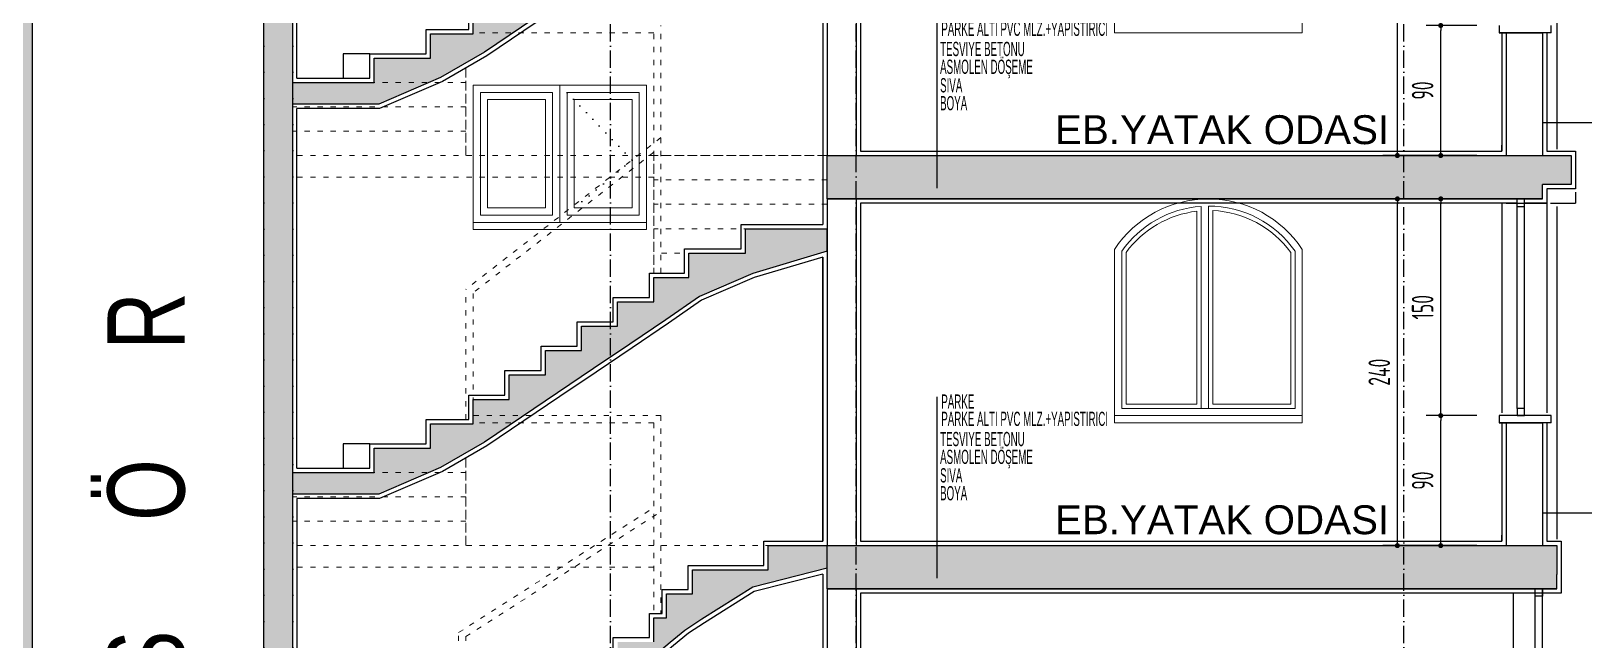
# Model space of a CAD drawing. Extents: x 41749 to 92598, y -24291 to 29432.
# Drawn here: x 72785 to 73859, y -23183 to -22762 of the extents above; entities that cross this region are included whole.
import ezdxf

# ---------------------------------------------------------------- set-up
doc = ezdxf.new("R2010")
doc.units = 0
doc.header["$MEASUREMENT"] = 0
doc.header["$PDMODE"] = 3
for name, pattern in [('ACAD_ISO03W100', [30, 12, -18]), ('ACAD_ISO10W100', [18, 12, -3, 0, -3]), ('DOT', [6.35, 0, -6.35])]:
    doc.linetypes.add(name, pattern=pattern)
doc.layers.get('0').update_dxf_attribs({"linetype": 'CONTINUOUS'})
doc.layers.get('Defpoints').update_dxf_attribs({"linetype": 'CONTINUOUS'})
for name, color, linetype in [('ADAKENARI', 7, 'CONTINUOUS'), ('AKS', 10, 'CONTINUOUS'), ('CAM', 12, 'CONTINUOUS'), ('DUVAR', 6, 'CONTINUOUS'), ('İÇ ÖLÇÜ', 95, 'CONTINUOUS'), ('KAPEN', 83, 'CONTINUOUS'), ('KOLON', 5, 'CONTINUOUS'), ('MAHAL', 21, 'CONTINUOUS'), ('P', 7, 'DOT'), ('pafta ismi', 4, 'CONTINUOUS'), ('SIVA', 7, 'CONTINUOUS'), ('SıVA', 7, 'CONTINUOUS'), ('tar', 12, 'CONTINUOUS')]:
    doc.layers.add(name, color=color, linetype=linetype)
for name, color, linetype, lineweight in [('KAPI-ACILIM1', 13, 'ACAD_ISO03W100', 20), ('KAPI-GOR', 153, 'CONTINUOUS', 15), ('Yazı 1_20', 7, 'CONTINUOUS', 25)]:
    doc.layers.add(name, color=color, linetype=linetype, lineweight=lineweight)
doc.styles.add('2', font='swisscl.ttf', dxfattribs={"height": 13})
doc.styles.add('ARIALNARROW', font='ARIALN.TTF')
doc.styles.add('mahal', font='arial.ttf', dxfattribs={"height": 70})
doc.styles.add('OLCU', font='isocpeur.ttf', dxfattribs={"width": 0.59})
doc.dimstyles.new('OLCU3', dxfattribs={"dimscale": 0.5, "dimtxt": 30, "dimasz": 7, "dimexe": 20, "dimexo": 0, "dimgap": 10, "dimtad": 1, "dimdec": 4, "dimrnd": 0.5, "dimdsep": 46, "dimtxsty": 'OLCU', "dimblk1": 'DOT', "dimblk2": 'DOT', "dimsah": 1, "dimcen": 0.09, "dimclrt": 4, "dimadec": 0, "dimazin": 0, "dimtfac": 1, "dimtdec": 4, "dimtix": 1, "dimtmove": 2, "dimatfit": 3, "dimfxl": 0, "dimtolj": 1, "dimtzin": 0, "dimarcsym": 0})

# ---------------------------------------------------------------- blocks, each defined once
blk = doc.blocks.new('DOT')
at = {"color": 0, "linetype": 'ByBlock'}
blk.add_line((-0.5, 0), (-1, 0), dxfattribs=at)
at = {"color": 0, "linetype": 'ByBlock', "const_width": 0.5}
blk.add_lwpolyline([(-0.25, 0, 1), (0.25, 0, 1)], format="xyb", close=True, dxfattribs=at)
blk = doc.blocks.new('*D56')
at = {"layer": 'Defpoints', "color": 0, "transparency": 16777216}
for p in [(73730.1, -22608.2), (73793.5, -22608.2), (73793.5, -22848.2)]:
    blk.add_point(p, dxfattribs=at)
at = {"layer": 'İÇ ÖLÇÜ', "color": 0, "lineweight": -2, "transparency": 16777216}
for p, q in [((73755.1, -22608.2), (73720.1, -22608.2)), ((73730.1, -22844.7), (73730.1, -22611.7)), ((73755.1, -22848.2), (73720.1, -22848.2))]:
    blk.add_line(p, q, dxfattribs=at)
at = {"layer": 'İÇ ÖLÇÜ', "color": 0, "lineweight": -2, "transparency": 16777216, "xscale": 3.5, "yscale": 3.5, "zscale": 3.5}
for p, rotation in [((73730.1, -22608.2), 90), ((73730.1, -22848.2), 270)]:
    blk.add_blockref('DOT', p, dxfattribs=dict(at, rotation=rotation))
at = {"layer": 'İÇ ÖLÇÜ', "color": 4, "transparency": 16777216, "insert": (73717.6, -22728.2), "char_height": 15, "attachment_point": 5, "rotation": 90, "style": 'OLCU'}
blk.add_mtext('\\A1;240', dxfattribs=at)
blk = doc.blocks.new('*D57')
at = {"layer": 'Defpoints', "color": 0, "transparency": 16777216}
for p in [(73760.1, -22758.2), (73816, -22758.2), (73823.5, -22848.2)]:
    blk.add_point(p, dxfattribs=at)
at = {"layer": 'İÇ ÖLÇÜ', "color": 0, "lineweight": -2, "transparency": 16777216}
for p, q in [((73785.1, -22758.2), (73750.1, -22758.2)), ((73760.1, -22844.7), (73760.1, -22761.7)), ((73785.1, -22848.2), (73750.1, -22848.2))]:
    blk.add_line(p, q, dxfattribs=at)
at = {"layer": 'İÇ ÖLÇÜ', "color": 0, "lineweight": -2, "transparency": 16777216, "xscale": 3.5, "yscale": 3.5, "zscale": 3.5}
for p, rotation in [((73760.1, -22758.2), 90), ((73760.1, -22848.2), 270)]:
    blk.add_blockref('DOT', p, dxfattribs=dict(at, rotation=rotation))
at = {"layer": 'İÇ ÖLÇÜ', "color": 4, "transparency": 16777216, "insert": (73747.6, -22803.2), "char_height": 15, "attachment_point": 5, "rotation": 90, "style": 'OLCU'}
blk.add_mtext('\\A1;90', dxfattribs=at)
blk = doc.blocks.new('*D67')
at = {"layer": 'Defpoints', "color": 0, "transparency": 16777216}
for p in [(73730.1, -22878.2), (73793.5, -22878.2), (73793.5, -23118.2)]:
    blk.add_point(p, dxfattribs=at)
at = {"layer": 'İÇ ÖLÇÜ', "color": 0, "lineweight": -2, "transparency": 16777216}
for p, q in [((73755.1, -22878.2), (73720.1, -22878.2)), ((73730.1, -23114.7), (73730.1, -22881.7)), ((73755.1, -23118.2), (73720.1, -23118.2))]:
    blk.add_line(p, q, dxfattribs=at)
at = {"layer": 'İÇ ÖLÇÜ', "color": 0, "lineweight": -2, "transparency": 16777216, "xscale": 3.5, "yscale": 3.5, "zscale": 3.5}
for p, rotation in [((73730.1, -22878.2), 90), ((73730.1, -23118.2), 270)]:
    blk.add_blockref('DOT', p, dxfattribs=dict(at, rotation=rotation))
at = {"layer": 'İÇ ÖLÇÜ', "color": 4, "transparency": 16777216, "insert": (73717.6, -22998.2), "char_height": 15, "attachment_point": 5, "rotation": 90, "style": 'OLCU'}
blk.add_mtext('\\A1;240', dxfattribs=at)
blk = doc.blocks.new('*D68')
at = {"layer": 'Defpoints', "color": 0, "transparency": 16777216}
for p in [(73760.1, -23028.2), (73816, -23028.2), (73823.5, -23118.2)]:
    blk.add_point(p, dxfattribs=at)
at = {"layer": 'İÇ ÖLÇÜ', "color": 0, "lineweight": -2, "transparency": 16777216}
for p, q in [((73785.1, -23028.2), (73750.1, -23028.2)), ((73760.1, -23114.7), (73760.1, -23031.7)), ((73785.1, -23118.2), (73750.1, -23118.2))]:
    blk.add_line(p, q, dxfattribs=at)
at = {"layer": 'İÇ ÖLÇÜ', "color": 0, "lineweight": -2, "transparency": 16777216, "xscale": 3.5, "yscale": 3.5, "zscale": 3.5}
for p, rotation in [((73760.1, -23028.2), 90), ((73760.1, -23118.2), 270)]:
    blk.add_blockref('DOT', p, dxfattribs=dict(at, rotation=rotation))
at = {"layer": 'İÇ ÖLÇÜ', "color": 4, "transparency": 16777216, "insert": (73747.6, -23073.2), "char_height": 15, "attachment_point": 5, "rotation": 90, "style": 'OLCU'}
blk.add_mtext('\\A1;90', dxfattribs=at)
blk = doc.blocks.new('*D69')
at = {"layer": 'Defpoints', "color": 0, "transparency": 16777216}
for p in [(73760.1, -22878.2), (73812.5, -22878.2), (73816, -23028.2)]:
    blk.add_point(p, dxfattribs=at)
at = {"layer": 'İÇ ÖLÇÜ', "color": 0, "lineweight": -2, "transparency": 16777216}
for p, q in [((73785.1, -22878.2), (73750.1, -22878.2)), ((73760.1, -23024.7), (73760.1, -22881.7)), ((73785.1, -23028.2), (73750.1, -23028.2))]:
    blk.add_line(p, q, dxfattribs=at)
at = {"layer": 'İÇ ÖLÇÜ', "color": 0, "lineweight": -2, "transparency": 16777216, "xscale": 3.5, "yscale": 3.5, "zscale": 3.5}
for p, rotation in [((73760.1, -22878.2), 90), ((73760.1, -23028.2), 270)]:
    blk.add_blockref('DOT', p, dxfattribs=dict(at, rotation=rotation))
at = {"layer": 'İÇ ÖLÇÜ', "color": 4, "transparency": 16777216, "insert": (73747.6, -22953.2), "char_height": 15, "attachment_point": 5, "rotation": 90, "style": 'OLCU'}
blk.add_mtext('\\A1;150', dxfattribs=at)
blk = doc.blocks.new('KASA-2')
for p, q in [((-0.5, -0.5), (-0.5, 0.5)), ((-0.5, 0.5), (0.5, 0.5)), ((0.5, 0.5), (0.5, -0.5)), ((0.5, -0.5), (-0.5, -0.5))]:
    blk.add_line(p, q)

msp = doc.modelspace()

# ---------------------------------------------------------------- hatches: boundary and pattern name
at = {"layer": 'tar'}
h = msp.add_hatch(dxfattribs=at)
h.set_pattern_fill('ANSI33', color=256, scale=40, style=0)
h.paths.add_polyline_path([(73355.47336, -23448.22794), (73335.47336, -23448.22794), (73335.47336, -23668.22794), (73355.47336, -23668.22794)], flags=16)
h.paths.add_polyline_path([(73890.47336, -22038.22794), (73335.47336, -22038.22794), (73335.47336, -22068.22794), (73850.47341, -22068.22792), (73850.47349, -22068.22787), (73890.47345, -22068.22798)])
h.paths.add_polyline_path([(73335.47336, -22104.50656), (73335.47336, -22088.85294), (73278.92352, -22088.85294), (73278.92352, -22105.72794), (73239.85133, -22105.72794), (73239.85133, -22122.60294), (73215.47336, -22122.60294), (73215.47336, -22139.47794), (73190.47336, -22139.47794), (73190.47336, -22156.35294), (73165.47336, -22156.35294), (73165.47336, -22173.22794), (73140.47336, -22173.22794), (73140.47336, -22190.10294), (73115.47336, -22190.10294), (73115.47336, -22206.97794), (73090.47336, -22206.97794), (73090.47336, -22223.85294), (73061.09539, -22223.85294), (73061.09539, -22240.72794), (73022.0232, -22240.72794), (73022.0232, -22257.60294), (72965.47336, -22257.60294), (72965.47336, -22272.60294), (73025.12398, -22272.60294), (73067.82647, -22254.16003), (73098.41545, -22236.58942), (73123.86545, -22219.41067), (73148.86545, -22202.53567), (73173.86545, -22185.66067), (73198.86545, -22168.78567), (73223.93842, -22151.86141), (73247.16506, -22135.78339), (73284.05961, -22119.8489)], flags=17)
h.paths.add_polyline_path([(73850.47324, -22308.22794), (73829.09812, -22308.22794), (73335.47336, -22308.22794), (73335.47336, -22338.22794), (73830.47338, -22338.22792), (73830.47338, -22328.22785), (73850.47324, -22328.22794)])
h.paths.add_polyline_path([(73335.47336, -22358.85294), (73278.92352, -22358.85294), (73278.92352, -22375.72794), (73239.85133, -22375.72794), (73239.85133, -22392.60294), (73215.47336, -22392.60294), (73215.47336, -22409.47794), (73190.47336, -22409.47794), (73190.47336, -22426.35294), (73165.47336, -22426.35294), (73165.47336, -22443.22794), (73140.47336, -22443.22794), (73140.47336, -22460.10294), (73115.47336, -22460.10294), (73115.47336, -22476.97794), (73090.47336, -22476.97794), (73090.47336, -22493.85294), (73061.09539, -22493.85294), (73061.09539, -22510.72794), (73022.0232, -22510.72794), (73022.0232, -22527.60294), (72965.47336, -22527.60294), (72965.47336, -22542.60294), (73025.12398, -22542.60294), (73067.82647, -22524.16003), (73098.41545, -22506.58942), (73123.86545, -22489.41067), (73148.86545, -22472.53567), (73173.86545, -22455.66067), (73198.86545, -22438.78567), (73223.93842, -22421.86141), (73247.16506, -22405.78339), (73284.05961, -22389.8489), (73335.47336, -22374.50656)], flags=17)
h.paths.add_polyline_path([(73223.93842, -22691.86141), (73247.16506, -22675.78339), (73284.05961, -22659.8489), (73335.47336, -22644.50656), (73335.47336, -22628.85294), (73278.92352, -22628.85294), (73278.92352, -22645.72794), (73239.85133, -22645.72794), (73239.85133, -22662.60294), (73215.47336, -22662.60294), (73215.47336, -22679.47794), (73190.47336, -22679.47794), (73190.47336, -22696.35294), (73165.47336, -22696.35294), (73165.47336, -22713.22794), (73140.47336, -22713.22794), (73140.47336, -22730.10294), (73115.47336, -22730.10294), (73115.47336, -22746.97794), (73090.47336, -22746.97794), (73090.47336, -22763.85294), (73061.09539, -22763.85294), (73061.09539, -22780.72794), (73022.0232, -22780.72794), (73022.0232, -22797.60294), (72965.47336, -22797.60294), (72965.47336, -22812.60294), (73025.12398, -22812.60294), (73067.82647, -22794.16003), (73098.41545, -22776.58942), (73123.86545, -22759.41067), (73148.86545, -22742.53567), (73173.86545, -22725.66067), (73198.86545, -22708.78567)], flags=17)
h.paths.add_polyline_path([(73850.47324, -22578.22794), (73829.09812, -22578.22794), (73335.47336, -22578.22794), (73335.47336, -22608.22794), (73830.47338, -22608.22792), (73830.47338, -22598.22785), (73850.47324, -22598.22794)])
h.paths.add_polyline_path([(73850.47324, -22848.22794), (73829.09812, -22848.22794), (73335.47336, -22848.22794), (73335.47336, -22878.22794), (73830.47338, -22878.22792), (73830.47338, -22868.22785), (73850.47324, -22868.22794)])
h.paths.add_polyline_path([(73198.86545, -22978.78567), (73223.93842, -22961.86141), (73247.16506, -22945.78339), (73284.05961, -22929.8489), (73335.47336, -22914.50656), (73335.47336, -22898.85294), (73278.92352, -22898.85294), (73278.92352, -22915.72794), (73239.85133, -22915.72794), (73239.85133, -22932.60294), (73215.47336, -22932.60294), (73215.47336, -22949.47794), (73190.47336, -22949.47794), (73190.47336, -22966.35294), (73165.47336, -22966.35294), (73165.47336, -22983.22794), (73140.47336, -22983.22794), (73140.47336, -23000.10294), (73115.47336, -23000.10294), (73115.47336, -23016.97794), (73090.47336, -23016.97794), (73090.47336, -23033.85294), (73061.09539, -23033.85294), (73061.09539, -23050.72794), (73022.0232, -23050.72794), (73022.0232, -23067.60294), (72965.47336, -23067.60294), (72965.47336, -23082.60294), (73025.12398, -23082.60294), (73067.82647, -23064.16003), (73098.41545, -23046.58942), (73123.86545, -23029.41067), (73148.86545, -23012.53567), (73173.86545, -22995.66067)], flags=17)
h.paths.add_polyline_path([(73840.47324, -23118.22794), (73829.09812, -23118.22794), (73335.47336, -23118.22794), (73335.47336, -23148.22794), (73840.47336, -23148.22792), (73840.47336, -23138.22794), (73840.47324, -23138.22794)])
h.paths.add_polyline_path([(73830.47336, -23918.22794), (72015.47336, -23918.22794), (72015.47336, -23968.22794), (71665.95223, -23968.22794), (71665.95223, -23698.22794), (71640.95224, -23698.22794), (71640.95225, -23918.22794), (71640.95223, -23918.22794), (71640.95223, -24018.22794), (72045.47336, -24018.22794), (73830.47336, -24018.22794)])
h.paths.add_polyline_path([(71665.95224, -23668.22794), (71640.95223, -23668.22794), (71640.95223, -23698.22794), (71665.95223, -23698.22794)])
h.paths.add_polyline_path([(72765.47336, -23148.22794), (72765.47336, -23574.47794), (72671.29231, -23574.47794), (72671.29231, -23558.85294), (72655.47336, -23558.85294), (72655.47336, -23543.22794), (72639.65441, -23543.22794), (72639.65441, -23527.60294), (72545.47336, -23527.60294), (72545.47336, -23537.60294), (72619.72941, -23537.60294), (72667.18626, -23584.47794), (72765.47336, -23584.47794), (72765.47336, -23918.22794), (72785.47336, -23918.22794), (72785.47336, -23783.22794), (72945.47336, -23783.22794), (72945.47336, -23918.22794), (72965.47336, -23918.22794), (72965.47336, -23683.22794), (73335.47336, -23683.22794), (73335.47336, -23698.22794), (73830.47336, -23698.22794), (73830.47336, -23668.22794), (72965.47336, -23668.22794), (72965.47336, -23535.37079), (73022.81866, -23535.37079), (73067.04782, -23509.94101), (73084.40105, -23490.75214), (73093.03785, -23475.20345), (73116.02036, -23462.26272), (73152.83084, -23434.8946), (73335.47336, -23434.8946), (73335.47336, -23448.22794), (73830.47336, -23448.22794), (73830.47336, -23418.22794), (73135.47336, -23418.22794), (73135.47336, -23436.08508), (73110.47336, -23436.08508), (73110.47336, -23453.94222), (73085.47336, -23453.94222), (73085.47336, -23471.79936), (73076.21556, -23471.79936), (73076.21556, -23489.65651), (73061.14326, -23489.65651), (73061.14326, -23507.51365), (73020.83289, -23507.51365), (73020.83289, -23525.37079), (72965.47336, -23525.37079), (72965.47336, -23330.22794), (73009.71206, -23330.22794), (73070.18076, -23305.87107), (73087.47183, -23286.81146), (73100.52171, -23274.55679), (73198.79386, -23209.04202), (73226.8201, -23185.35787), (73237.00358, -23177.02472), (73248.75557, -23169.07073), (73284.0037, -23147.03525), (73335.47336, -23133.86584), (73335.47336, -23118.22794), (73294.74121, -23118.22794), (73294.74121, -23134.8946), (73242.33457, -23134.8946), (73242.33457, -23151.56127), (73224.26255, -23151.56127), (73224.26255, -23168.22794), (73215.47336, -23168.22794), (73215.47336, -23184.8946), (73190.47336, -23184.8946), (73190.47336, -23201.56127), (73165.47336, -23201.56127), (73165.47336, -23218.22794), (73140.47336, -23218.22794), (73140.47336, -23234.8946), (73115.47336, -23234.8946), (73115.47336, -23251.56127), (73090.47336, -23251.56127), (73090.47336, -23268.22794), (73076.68417, -23268.22794), (73076.68417, -23284.8946), (73058.61215, -23284.8946), (73058.61215, -23301.56127), (73006.20551, -23301.56127), (73006.20551, -23318.22794), (72965.47336, -23318.22794), (72965.47336, -21788.40603), (72945.47336, -21788.40603), (72945.47336, -23768.22794), (72785.47336, -23768.22794), (72785.47336, -21790.68641), (72765.47336, -21792.22363), (72765.47336, -22038.22794), (72210.47336, -22038.22794), (72210.47336, -22068.22789), (72765.47336, -22068.22794), (72765.47336, -22308.22794), (72210.47336, -22308.22794), (72210.47336, -22328.22794), (72230.4733, -22328.22785), (72230.4733, -22338.22794), (72765.47336, -22338.22794), (72765.47336, -22578.22794), (72210.47336, -22578.22794), (72210.47336, -22598.22794), (72230.4733, -22598.22785), (72230.4733, -22608.22794), (72765.47336, -22608.22794), (72765.47336, -22848.22794), (72210.47336, -22848.22794), (72210.47336, -22868.22794), (72230.4733, -22868.22785), (72230.4733, -22878.22794), (72765.47336, -22878.22794), (72765.47336, -23118.22794), (72220.47336, -23118.22794), (72010.47336, -23118.22793), (72010.47336, -23148.22798)])
h.paths.add_polyline_path([(72545.47336, -23448.22794), (72545.47336, -23418.22794), (71640.95223, -23418.22794), (71640.95223, -23448.22794)])
h.paths.add_polyline_path([(72545.47336, -23698.22794), (72545.47336, -23668.22794), (72015.47336, -23668.22794), (72015.47336, -23698.22794)], flags=17)

# ---------------------------------------------------------------- linework, layer by layer
for p, q in [((73830.47336, -22825.42782), (73871.83279, -22825.42782)), ((73830.47336, -23095.42782), (73871.83279, -23095.42782))]:
    msp.add_line(p, q)
at = {"layer": 'ADAKENARI'}
for p, q in [((73840.47324, -22613.48965), (73840.47324, -22843.74441)), ((73853.47336, -22873.61699), (73853.47336, -22881.22794)), ((73835.97888, -22881.22794), (73853.47336, -22881.22794)), ((73840.47324, -22883.48965), (73840.47324, -23113.74441))]:
    msp.add_line(p, q, dxfattribs=at)
for points in [[(73833.47336, -22781.22794), (73833.47336, -22845.22794), (73853.47324, -22845.22794), (73853.47324, -22848.22794)], [(73833.47336, -23051.22794), (73833.47336, -23115.22794), (73843.47324, -23115.22794), (73843.47324, -23118.22794)]]:
    msp.add_lwpolyline(points, dxfattribs=at)
at = {"layer": 'AKS', "linetype": 'ACAD_ISO10W100'}
for p, q in [((72945.62189, -24018.22794), (72945.62189, -21516.41996)), ((72965.62189, -24018.22794), (72965.62189, -21516.41996)), ((73185.62189, -24018.22794), (73185.62189, -21516.41996)), ((73355.62189, -24018.22794), (73355.62189, -21516.41996)), ((73734.47337, -24018.22794), (73734.47337, -21516.41996))]:
    msp.add_line(p, q, dxfattribs=at)
at = {"layer": 'CAM'}
for p, q in [((73802.47335, -22881.22794), (73802.47336, -23026.39156)), ((73833.47335, -22881.22794), (73833.47336, -23026.39156))]:
    msp.add_line(p, q, dxfattribs=at)
at = {"layer": 'DUVAR'}
for p, q in [((73335.47336, -22608.22794), (73335.47336, -22848.22794)), ((73355.47336, -22608.22794), (73355.47336, -22848.22794)), ((73805.47336, -22763.22794), (73805.47336, -22848.22794)), ((73830.47336, -22763.22794), (73805.47336, -22763.22794)), ((73830.47336, -22763.22794), (73830.47331, -22848.22794)), ((73830.47336, -22763.22794), (73830.47336, -22763.22794)), ((73830.47336, -22763.22796), (73830.47336, -22848.22794)), ((73335.47336, -22878.22794), (73335.47336, -23118.22794)), ((73335.47336, -22878.22794), (73335.47336, -23118.22794)), ((73355.47336, -22878.22794), (73355.47336, -23118.22794)), ((73805.47336, -23033.22794), (73805.47336, -23118.22794)), ((73830.47336, -23033.22794), (73805.47336, -23033.22794)), ((73830.47336, -23033.22794), (73830.47331, -23118.22794)), ((73830.47336, -23033.22794), (73830.47336, -23033.22794)), ((73830.47336, -23033.22796), (73830.47336, -23118.22794)), ((73335.47336, -23148.22794), (73335.47336, -23418.22794)), ((73355.47336, -23148.22794), (73355.47336, -23418.22794))]:
    msp.add_line(p, q, dxfattribs=at)
at = {"layer": 'İÇ ÖLÇÜ'}
for p, q in [((73825.47336, -23418.22794), (73825.47335, -23148.22792)), ((73830.47336, -23418.22794), (73830.47335, -23148.22792)), ((73810.47336, -23415.22794), (73810.47336, -23151.22794))]:
    msp.add_line(p, q, dxfattribs=at)
msp.add_lwpolyline([(73825.47335, -23153.22794), (73825.47335, -23148.22794), (73830.47335, -23148.22794), (73830.47335, -23153.22794), (73825.47335, -23153.22794)], close=True, dxfattribs=at)
at = {"layer": 'KAPEN'}
for p, q in [((73812.97336, -23023.22794), (73812.97335, -22878.22794)), ((73817.97336, -23023.22794), (73817.97335, -22878.22794)), ((73817.97335, -22883.81135), (73812.97335, -22883.81135)), ((73817.97335, -22883.81135), (73812.97335, -22883.81135)), ((73817.97335, -22883.81135), (73812.97335, -22883.81135)), ((73817.97335, -22883.81135), (73812.97335, -22883.81135))]:
    msp.add_line(p, q, dxfattribs=at)
at = {"layer": 'KAPI-ACILIM1', "ltscale": 0.3}
for p, q in [((73220.47336, -22929.60294), (73220.47336, -22758.22794)), ((73215.47336, -22763.22794), (73090.47336, -22763.22794)), ((73215.47336, -22929.60294), (73215.47336, -22763.22794)), ((73085.47336, -22787.48318), (73085.47336, -22848.22794)), ((73085.47336, -22848.22794), (73085.47336, -22787.53088)), ((73085.47336, -22797.60294), (72965.47336, -22797.60294)), ((73085.47336, -22814.47794), (72965.47336, -22814.47794)), ((73085.47336, -22831.35294), (72965.47336, -22831.35294)), ((73220.47336, -22835.70871), (73085.47336, -22940.85294)), ((73215.47336, -22845.94053), (73088.54569, -22944.79765)), ((73332.47336, -22848.22794), (72965.47336, -22848.22794)), ((73215.47336, -22848.22794), (73215.47336, -22929.60294)), ((73335.47336, -22848.22794), (73215.47336, -22848.22794)), ((73215.47336, -22863.22794), (72965.47336, -22863.22794)), ((73335.47336, -22865.10294), (73215.47336, -22865.10294)), ((73335.47336, -22881.97794), (73215.47336, -22881.97794)), ((73335.47336, -22898.85294), (73215.47336, -22898.85294)), ((73233.52717, -22915.72794), (73215.47336, -22915.72794)), ((73085.47336, -23030.85294), (73085.47336, -22940.85294)), ((73090.47336, -23028.22794), (73090.47336, -22940.85294)), ((73220.47336, -23028.22794), (73090.47336, -23028.22794)), ((73220.47336, -23028.22794), (73220.47336, -23165.22794)), ((73215.47336, -23033.22794), (73090.47336, -23033.22794)), ((73215.47336, -23033.22794), (73215.47336, -23165.22794)), ((73085.47336, -23057.48318), (73085.47336, -23118.22794)), ((73085.47336, -23118.22794), (73085.47336, -23057.53088)), ((73085.47336, -23067.60294), (72965.47336, -23067.60294)), ((73085.47336, -23084.47794), (72965.47336, -23084.47794)), ((73085.47336, -23101.35294), (72965.47336, -23101.35294)), ((73332.47336, -23118.22794), (72965.47336, -23118.22794)), ((73215.47336, -23133.22794), (72965.47336, -23133.22794))]:
    msp.add_line(p, q, dxfattribs=at)
for points in [[(73080.47336, -23265.22794), (73080.47336, -23178.43306), (73215.47336, -23091.8946)], [(73085.47336, -23265.22794), (73085.47336, -23181.16703), (73218.17169, -23096.104)]]:
    msp.add_lwpolyline(points, dxfattribs=at)
at = {"layer": 'KAPI-GOR'}
for p, q in [((73095.47336, -22804.47794), (73145.47232, -22804.47794)), ((73145.47232, -22804.47794), (73145.47232, -22889.47794)), ((73205.47336, -22804.47794), (73155.47232, -22804.47794)), ((73155.47232, -22804.47794), (73155.47232, -22889.47794)), ((73100.47336, -22809.47794), (73100.47336, -22884.47794)), ((73200.47336, -22809.47794), (73200.47336, -22884.47794)), ((73599.32484, -22883.22794), (73599.32484, -23023.22794)), ((73150.47232, -22894.47794), (73090.47336, -22894.47794)), ((73150.47232, -22894.47794), (73210.47336, -22894.47794)), ((73664.32484, -23028.22794), (73534.32484, -23028.22794)), ((73659.32484, -23023.22794), (73539.32484, -23023.22794))]:
    msp.add_line(p, q, dxfattribs=at)
for points in [[(73534.32484, -22643.15449), (73534.32484, -22763.22794), (73664.32484, -22763.22794), (73664.32484, -22643.15449)], [(73095.47336, -22889.47794), (73095.47336, -22804.47794), (73095.47336, -22804.47794)], [(73100.47336, -22804.47794), (73145.47232, -22804.47794), (73145.47232, -22889.47794), (73095.47336, -22889.47794), (73095.47336, -22804.47794)], [(73200.47336, -22804.47794), (73155.47232, -22804.47794), (73155.47232, -22889.47794), (73205.47336, -22889.47794), (73205.47336, -22804.47794)], [(73205.47336, -22889.47794), (73205.47336, -22804.47794), (73205.47336, -22804.47794)], [(73100.47336, -22809.47794), (73140.47232, -22809.47794), (73140.47232, -22884.47794), (73100.47336, -22884.47794)], [(73200.47336, -22809.47794), (73160.47232, -22809.47794), (73160.47232, -22884.47794), (73200.47336, -22884.47794)], [(73591.32484, -23020.22794), (73591.32484, -22886.7548)], [(73594.32484, -23023.22794), (73594.32484, -22883.42355)], [(73599.32484, -23023.22794), (73599.32484, -22883.22794)], [(73599.32484, -22883.22794), (73599.32484, -23023.22794)], [(73599.32484, -22883.22794), (73599.32484, -23023.22794)], [(73602.32484, -22886.30175), (73602.32484, -23020.22794)], [(73210.47336, -22894.47794), (73210.47336, -22899.47794), (73090.47336, -22899.47794), (73090.47336, -22894.47794)], [(73534.32484, -23028.22794), (73534.32484, -22913.15449)], [(73534.32484, -22913.15449), (73534.32484, -23033.22794), (73664.32484, -23033.22794), (73664.32484, -22913.15449)], [(73539.32484, -22914.5018), (73539.32484, -23023.22794)], [(73542.32484, -22915.3375), (73542.32484, -23020.22794), (73591.32484, -23020.22794)], [(73602.32484, -23020.22794), (73656.32484, -23020.22794), (73656.32484, -22915.3375)], [(73659.32484, -23023.22794), (73659.32484, -22914.5018)], [(73664.32484, -22913.15449), (73664.32484, -23028.22794)]]:
    msp.add_lwpolyline(points, dxfattribs=at)
for points in [[(73090.47336, -22799.47794), (73150.47232, -22799.47794), (73150.47232, -22894.47794), (73090.47336, -22894.47794)], [(73090.47336, -22894.47794), (73150.47232, -22894.47794), (73150.47232, -22799.47794), (73090.47336, -22799.47794)], [(73090.47336, -22799.47794), (73210.47336, -22799.47794), (73210.47336, -22899.47794), (73090.47336, -22899.47794)], [(73210.47336, -22799.47794), (73150.47232, -22799.47794), (73150.47232, -22894.47794), (73210.47336, -22894.47794)], [(73210.47336, -22894.47794), (73150.47232, -22894.47794), (73150.47232, -22799.47794), (73210.47336, -22799.47794)], [(73095.47336, -22894.47794), (73095.47336, -22894.47794)], [(73205.47336, -22894.47794), (73205.47336, -22894.47794)]]:
    msp.add_lwpolyline(points, close=True, dxfattribs=at)
for centre, radius, start, end in [((73599.32484, -22956.17528), 77.94735, 33.49891918, 146.50108082), ((73599.28411, -22956.4067), 73.15145, 93.88732281, 145.05070992), ((73599.51198, -22957.0825), 70.80264, 96.64015312, 143.87161105), ((73599.63834, -22955.81945), 72.59219, 34.69270748, 90.2474421), ((73599.45715, -22956.36685), 70.12376, 35.80999195, 87.65625567)]:
    msp.add_arc(centre, radius, start, end, dxfattribs=at)
at = {"layer": 'KOLON'}
for p, q in [((72945.47336, -21788.40603), (72945.47336, -23768.22794)), ((72965.47336, -21788.80502), (72965.47336, -23318.22794)), ((72785.47336, -22908.22794), (72785.47336, -22203.22794)), ((72785.47336, -23768.22794), (72785.47336, -22473.22794)), ((73335.47336, -22878.22794), (73335.47336, -22848.22794)), ((73335.47336, -22878.22794), (73335.47336, -22848.22794)), ((73335.47336, -22878.22794), (73335.47336, -22848.22794)), ((73335.47336, -22878.22794), (73335.47336, -22848.22794)), ((73335.47336, -22878.22794), (73335.47336, -22848.22794)), ((73335.47336, -22878.22794), (73335.47336, -22848.22794)), ((73335.47336, -23148.22794), (73335.47336, -23118.22794)), ((73335.47336, -23148.22794), (73335.47336, -23118.22794)), ((73335.47336, -23148.22794), (73335.47336, -23118.22794)), ((73335.47336, -23148.22794), (73335.47336, -23118.22794)), ((73335.47336, -23148.22794), (73335.47336, -23118.22794))]:
    msp.add_line(p, q, dxfattribs=at)
for points in [[(72965.47336, -22797.60294), (73022.0232, -22797.60294), (73022.0232, -22780.72794), (73061.09539, -22780.72794), (73061.09539, -22763.85294), (73090.47336, -22763.85294), (73090.47336, -22746.97794), (73115.47336, -22746.97794), (73115.47336, -22730.10294), (73140.47336, -22730.10294), (73140.47336, -22713.22794), (73165.47336, -22713.22794), (73165.47336, -22696.35294), (73190.47336, -22696.35294), (73190.47336, -22679.47794), (73215.47336, -22679.47794), (73215.47336, -22662.60294), (73239.85133, -22662.60294), (73239.85133, -22645.72794), (73278.92352, -22645.72794), (73278.92352, -22628.85294), (73335.47336, -22628.85294)], [(73335.47336, -22644.50656), (73284.05961, -22659.8489), (73247.16506, -22675.78339), (73223.93842, -22691.86141), (73198.86545, -22708.78567), (73173.86545, -22725.66067), (73148.86545, -22742.53567), (73123.86545, -22759.41067), (73098.41545, -22776.58942), (73067.82647, -22794.16003), (73025.12398, -22812.60294), (72965.47336, -22812.60294)], [(73335.47336, -22848.22794), (73850.47336, -22848.22794), (73850.47336, -22868.22794)], [(73335.47336, -22848.22794), (73850.47336, -22848.22794), (73850.47336, -22868.22794)], [(73335.47336, -22848.22794), (73850.47336, -22848.22794), (73850.47336, -22868.22794)], [(73335.47336, -22848.22794), (73850.47336, -22848.22794), (73850.47336, -22868.22794)], [(73335.47336, -22848.22794), (73850.47336, -22848.22794), (73850.47336, -22868.22794)], [(73335.47336, -22848.22794), (73850.47336, -22848.22794), (73850.47336, -22868.22794)], [(73829.09812, -22848.22794), (73850.47324, -22848.22794), (73850.47324, -22868.22794), (73830.47329, -22868.22789)], [(73829.09812, -22848.22794), (73850.47324, -22848.22794), (73850.47324, -22868.22794), (73830.47338, -22868.22785)], [(73829.09812, -22848.22794), (73850.47324, -22848.22794), (73850.47324, -22868.22794), (73830.47338, -22868.22785)], [(73829.09812, -22848.22794), (73850.47324, -22848.22794), (73850.47324, -22868.22794), (73830.47329, -22868.22789)], [(73829.09812, -22848.22794), (73850.47324, -22848.22794), (73850.47324, -22868.22794), (73830.47338, -22868.22785)], [(73829.09812, -22848.22794), (73850.47324, -22848.22794), (73850.47324, -22868.22794), (73830.47338, -22868.22785)], [(73829.09812, -22848.22794), (73850.47324, -22848.22794), (73850.47324, -22868.22794), (73830.47329, -22868.22789)], [(73829.09812, -22848.22794), (73850.47324, -22848.22794), (73850.47324, -22868.22794), (73830.47338, -22868.22785)], [(73829.09812, -22848.22794), (73850.47324, -22848.22794), (73850.47324, -22868.22794), (73830.47338, -22868.22785)], [(73335.47336, -22878.22794), (73830.47338, -22878.22794), (73830.47338, -22868.22785)], [(73335.47336, -22878.22794), (73830.47338, -22878.22794), (73830.47338, -22868.22785)], [(73335.47336, -22878.22794), (73830.47338, -22878.22794), (73830.47338, -22868.22785)], [(73830.47338, -22878.22792), (73335.47336, -22878.22794)], [(73830.47338, -22878.22792), (73335.47336, -22878.22794)], [(72965.47336, -23067.60294), (73022.0232, -23067.60294), (73022.0232, -23050.72794), (73061.09539, -23050.72794), (73061.09539, -23033.85294), (73090.47336, -23033.85294), (73090.47336, -23016.97794), (73115.47336, -23016.97794), (73115.47336, -23000.10294), (73140.47336, -23000.10294), (73140.47336, -22983.22794), (73165.47336, -22983.22794), (73165.47336, -22966.35294), (73190.47336, -22966.35294), (73190.47336, -22949.47794), (73215.47336, -22949.47794), (73215.47336, -22932.60294), (73239.85133, -22932.60294), (73239.85133, -22915.72794), (73278.92352, -22915.72794), (73278.92352, -22898.85294), (73335.47336, -22898.85294)], [(73335.47336, -22914.50656), (73284.05961, -22929.8489), (73247.16506, -22945.78339), (73223.93842, -22961.86141), (73198.86545, -22978.78567), (73173.86545, -22995.66067), (73148.86545, -23012.53567), (73123.86545, -23029.41067), (73098.41545, -23046.58942), (73067.82647, -23064.16003), (73025.12398, -23082.60294), (72965.47336, -23082.60294)], [(73215.47336, -23184.8946), (73215.47336, -23168.22794), (73224.26255, -23168.22794), (73224.26255, -23151.56127), (73242.33457, -23151.56127), (73242.33457, -23134.8946), (73294.74121, -23134.8946), (73294.74121, -23118.22794), (73335.47336, -23118.22794)], [(73335.47336, -23118.22794), (73840.47336, -23118.22794), (73840.47336, -23138.22794)], [(73335.47336, -23118.22794), (73840.47336, -23118.22794), (73840.47336, -23138.22794)], [(73335.47336, -23118.22794), (73840.47336, -23118.22794), (73840.47336, -23138.22794)], [(73335.47336, -23118.22794), (73840.47336, -23118.22794), (73840.47336, -23138.22794)], [(73829.09812, -23118.22794), (73840.47324, -23118.22794), (73840.47324, -23138.22794), (73840.47327, -23138.22789)], [(73829.09812, -23118.22794), (73840.47324, -23118.22794), (73840.47324, -23138.22794), (73840.47336, -23138.22785)], [(73829.09812, -23118.22794), (73840.47324, -23118.22794), (73840.47324, -23138.22794), (73840.47336, -23138.22785)], [(73829.09812, -23118.22794), (73840.47324, -23118.22794), (73840.47324, -23138.22794), (73840.47327, -23138.22789)], [(73829.09812, -23118.22794), (73840.47324, -23118.22794), (73840.47324, -23138.22794), (73840.47336, -23138.22785)], [(73829.09812, -23118.22794), (73840.47324, -23118.22794), (73840.47324, -23138.22794), (73840.47336, -23138.22785)], [(73335.47336, -23133.86584), (73284.0037, -23147.03525), (73248.75557, -23169.07073), (73237.00358, -23177.02472), (73226.8201, -23185.35787), (73198.79386, -23209.04202), (73173.79386, -23225.70869), (73148.79386, -23242.37536), (73123.79386, -23259.04202), (73100.52171, -23274.55679), (73087.47183, -23286.81146), (73070.18076, -23305.87107), (73009.71206, -23330.22794), (72965.47336, -23330.22794)], [(73335.47336, -23148.22794), (73840.47336, -23148.22794), (73840.47336, -23138.22785)], [(73335.47336, -23148.22794), (73840.47336, -23148.22794), (73840.47336, -23138.22785)], [(73840.47336, -23148.22792), (73335.47336, -23148.22794)]]:
    msp.add_lwpolyline(points, dxfattribs=at)
at = {"layer": 'P'}
msp.add_lwpolyline([(73155.47232, -22804.47794), (73200.47336, -22851.31084), (73160.47232, -22884.47794)], dxfattribs=at)
at = {"layer": 'SIVA'}
for p, q in [((72968.47336, -22794.60294), (72968.47336, -22545.60294)), ((73358.47336, -22611.22794), (73358.47336, -22845.22794)), ((73332.47336, -22648.53251), (73332.47336, -22895.85294)), ((73332.47336, -22648.53251), (73332.47336, -22895.85294)), ((73019.0232, -22777.72794), (73000.62055, -22777.72794)), ((73000.62055, -22777.72794), (73000.62055, -22794.60294)), ((72968.47336, -23064.60294), (72968.47336, -22815.60294)), ((73358.47336, -22845.22794), (73802.47336, -22845.22794)), ((73358.47336, -22845.22794), (73802.47336, -22845.22794)), ((73802.47336, -22845.22794), (73802.47336, -22840.99338)), ((73802.47336, -22845.22794), (73802.47336, -22840.99338)), ((73802.47331, -22881.22794), (73358.47336, -22881.22794)), ((73802.47331, -22881.22794), (73358.47336, -22881.22794)), ((73358.47336, -22881.22794), (73358.47336, -23115.22794)), ((73332.47336, -22918.53251), (73332.47336, -23115.22794)), ((73019.0232, -23047.72794), (73000.62055, -23047.72794)), ((73000.62055, -23047.72794), (73000.62055, -23064.60294)), ((73358.47336, -23115.22794), (73802.47336, -23115.22794)), ((73358.47336, -23115.22794), (73802.47336, -23115.22794)), ((73802.47336, -23115.22794), (73802.47336, -23110.99338)), ((73802.47336, -23115.22794), (73802.47336, -23110.99338)), ((73332.47336, -23137.8776), (73332.47336, -23415.22794)), ((73358.47336, -23151.22794), (73358.47336, -23415.22794))]:
    msp.add_line(p, q, dxfattribs=at)
for points in [[(72968.47336, -22794.60294), (73019.0232, -22794.60294), (73019.0232, -22777.72794), (73058.09539, -22777.72794), (73058.09539, -22760.85294), (73087.47336, -22760.85294), (73087.47336, -22743.97794), (73112.47336, -22743.97794), (73112.47336, -22727.10294), (73137.47336, -22727.10294), (73137.47336, -22710.22794), (73162.47336, -22710.22794), (73162.47336, -22693.35294), (73187.47336, -22693.35294), (73187.47336, -22676.47794), (73212.47336, -22676.47794), (73212.47336, -22659.60294), (73236.85133, -22659.60294), (73236.85133, -22642.72794), (73275.92352, -22642.72794), (73275.92352, -22625.85294), (73332.47336, -22625.85294), (73332.47336, -22378.53251)], [(73332.47336, -22648.53251), (73285.08682, -22662.67309), (73248.6278, -22678.41949), (73225.63143, -22694.33811), (73200.54387, -22711.27221), (73175.54387, -22728.14721), (73150.54387, -22745.02221), (73125.54387, -22761.89721), (73100.00386, -22779.13672), (73069.17269, -22796.84645), (73025.74414, -22815.60294), (72968.47336, -22815.60294)], [(72968.47336, -23064.60294), (73019.0232, -23064.60294), (73019.0232, -23047.72794), (73058.09539, -23047.72794), (73058.09539, -23030.85294), (73087.47336, -23030.85294), (73087.47336, -23013.97794), (73112.47336, -23013.97794), (73112.47336, -22997.10294), (73137.47336, -22997.10294), (73137.47336, -22980.22794), (73162.47336, -22980.22794), (73162.47336, -22963.35294), (73187.47336, -22963.35294), (73187.47336, -22946.47794), (73212.47336, -22946.47794), (73212.47336, -22929.60294), (73236.85133, -22929.60294), (73236.85133, -22912.72794), (73275.92352, -22912.72794), (73275.92352, -22895.85294), (73332.47336, -22895.85294)], [(73332.47336, -22918.53251), (73285.08682, -22932.67309), (73248.6278, -22948.41949), (73225.63143, -22964.33811), (73200.54387, -22981.27221), (73175.54387, -22998.14721), (73150.54387, -23015.02221), (73125.54387, -23031.89721), (73100.00386, -23049.13672), (73069.17269, -23066.84645), (73025.74414, -23085.60294), (72968.47336, -23085.60294)], [(73187.47336, -23198.56127), (73187.47336, -23181.8946), (73212.47336, -23181.8946), (73212.47336, -23165.22794), (73221.26255, -23165.22794), (73221.26255, -23148.56127), (73239.33457, -23148.56127), (73239.33457, -23131.8946), (73291.74121, -23131.8946), (73291.74121, -23115.22794), (73332.47336, -23115.22794), (73332.47336, -22918.53251)], [(72968.47336, -23085.60294), (72968.47336, -23315.22794)], [(73332.47336, -23137.8776), (73285.01973, -23149.86338), (73250.53642, -23171.57262), (73239.45806, -23178.78408), (73229.08944, -23187.45052), (73200.45796, -23211.53817), (73175.45796, -23228.20484), (73150.45796, -23244.87151), (73125.45796, -23261.53817), (73102.53139, -23276.82256), (73089.72309, -23288.79483), (73071.99784, -23308.33303), (73010.37917, -23333.22794), (72968.47336, -23333.22794), (72968.47336, -23522.37079)]]:
    msp.add_lwpolyline(points, dxfattribs=at)
at = {"layer": 'SıVA'}
for p, q in [((73800.47336, -22758.22794), (73800.47336, -22763.22794)), ((73836.56983, -22763.22794), (73836.56983, -22758.22794)), ((73800.47336, -22763.22794), (73830.47336, -22763.22794)), ((73836.56983, -22763.22794), (73800.47336, -22763.22794)), ((73802.47336, -22763.22794), (73802.47336, -22845.22794)), ((73833.47336, -22763.22794), (73833.47336, -22781.22794)), ((73833.47336, -22781.22794), (73833.47336, -22781.22794)), ((73802.47336, -22881.22794), (73802.47335, -22881.22794)), ((73812.97335, -22881.22794), (73802.47335, -22881.22794)), ((73802.47336, -22881.22794), (73802.47335, -22881.22794)), ((73812.97335, -22881.22794), (73802.47335, -22881.22794)), ((73805.47335, -22881.22794), (73833.4733, -22881.22786)), ((73805.47335, -22881.22794), (73833.4733, -22881.22786)), ((73833.4733, -22881.22793), (73817.97335, -22881.22794)), ((73833.4733, -22881.22793), (73817.97335, -22881.22794)), ((73836.56983, -23028.22794), (73800.47336, -23028.22794)), ((73800.47336, -23028.22794), (73800.47336, -23033.22794)), ((73836.56983, -23033.22794), (73836.56983, -23028.22794)), ((73800.47336, -23033.22794), (73830.47336, -23033.22794)), ((73836.56983, -23033.22794), (73800.47336, -23033.22794)), ((73802.47336, -23033.22794), (73802.47336, -23115.22794)), ((73833.47336, -23033.22794), (73833.47336, -23051.22794)), ((73833.47336, -23051.22794), (73833.47336, -23051.22794))]:
    msp.add_line(p, q, dxfattribs=at)
for points in [[(73853.47324, -22848.22794), (73853.47324, -22871.22794), (73833.4733, -22871.2279), (73833.47331, -22903.22784)], [(73853.47324, -22848.22794), (73853.47324, -22871.22794), (73833.4733, -22871.2279), (73833.47331, -22903.22784)], [(73853.47324, -22848.22794), (73853.47324, -22871.22794), (73833.4733, -22871.2279), (73833.47331, -22903.22784)], [(73853.47324, -22848.22794), (73853.47324, -22871.22794), (73833.47338, -22871.22785)], [(73853.47324, -22848.22794), (73853.47324, -22871.22794), (73833.47338, -22871.22785)], [(73853.47324, -22848.22794), (73853.47324, -22871.22794), (73833.47338, -22871.22785)], [(73843.47324, -23118.22794), (73843.47324, -23141.22794), (73843.47328, -23141.2279), (73843.47328, -23151.22794), (73358.47336, -23151.22794)], [(73843.47324, -23118.22794), (73843.47324, -23141.22794), (73843.47328, -23141.2279), (73843.47328, -23151.22794)], [(73843.47324, -23118.22794), (73843.47324, -23141.22794), (73843.47336, -23141.22785)], [(73843.47324, -23118.22794), (73843.47324, -23141.22794), (73843.47336, -23141.22785)]]:
    msp.add_lwpolyline(points, dxfattribs=at)
at = {"layer": 'tar'}
msp.add_line((73335.47336, -22914.50656), (73335.47336, -22898.85294), dxfattribs=at)
at = {"layer": 'Yazı 1_20'}
for p, q in [((73411.6989, -22870.71716), (73411.6989, -22745.13416)), ((73411.6989, -22870.71716), (73411.6989, -22745.13416)), ((73411.6989, -23140.71716), (73411.6989, -23015.13416)), ((73411.6989, -23140.71716), (73411.6989, -23015.13416))]:
    msp.add_line(p, q, dxfattribs=at)

# ---------------------------------------------------------------- block references
at = {"layer": 'KAPEN', "xscale": -5, "yscale": 5, "zscale": 5, "rotation": 90}
msp.add_blockref('KASA-2', (73815.47336, -23025.72794), dxfattribs=at)

# ---------------------------------------------------------------- texts
at = {"layer": 'MAHAL', "char_height": 20, "width": 318.296, "attachment_point": 5, "style": 'mahal'}
for insert in [(73608.80065, -22830.44902), (73608.80065, -23100.44902)]:
    msp.add_mtext('{\\fArial|b0|i0|c186|p34;EB.YATAK ODASI}', dxfattribs=dict(at, insert=insert))
at = {"layer": 'pafta ismi', "style": '2'}
msp.add_text('A     S     A     N     S     Ö     R             B    O     Ş     L     U     Ğ     U', height=53.34336, rotation=90, dxfattribs=at).set_placement((72890.77845, -23666.45984))
at = {"layer": 'Yazı 1_20', "style": 'ARIALNARROW', "width": 0.6}
for s, p in [('PARKE ALTI PVC MLZ.+YAPISTIRICI', (73414.4521, -22765.37388)), ('PARKE ALTI PVC MLZ.+YAPISTIRICI', (73414.4521, -22765.37388)), ('TESVIYE BETONU', (73413.64923, -22779.34829)), ('TESVIYE BETONU', (73413.64923, -22779.34829)), ('ASMOLEN DÖŞEME', (73413.64923, -22791.67231)), ('SIVA ', (73413.64923, -22804.48)), ('SIVA ', (73413.64923, -22804.48)), ('BOYA', (73413.64923, -22816.86585)), ('BOYA', (73413.64923, -22816.86585)), ('PARKE', (73414.4521, -23023.42113)), ('PARKE', (73414.4521, -23023.42113)), ('PARKE ALTI PVC MLZ.+YAPISTIRICI', (73414.4521, -23035.37388)), ('PARKE ALTI PVC MLZ.+YAPISTIRICI', (73414.4521, -23035.37388)), ('TESVIYE BETONU', (73413.64923, -23049.34829)), ('TESVIYE BETONU', (73413.64923, -23049.34829)), ('ASMOLEN DÖŞEME', (73413.64923, -23061.67231)), ('SIVA ', (73413.64923, -23074.48)), ('SIVA ', (73413.64923, -23074.48)), ('BOYA', (73413.64923, -23086.86585)), ('BOYA', (73413.64923, -23086.86585))]:
    msp.add_text(s, height=9.828, dxfattribs=at).set_placement(p)

# ---------------------------------------------------------------- dimensions: what is measured, and where the dimension line sits
at = {"layer": 'İÇ ÖLÇÜ'}
for base, p1, p2, picture, middle in [((73730.05518, -22608.22794), (73793.45365, -22848.22794), (73793.45365, -22608.22794), '*D56', (73717.55518, -22728.22794)), ((73760.05518, -22758.22794), (73823.45365, -22848.22794), (73816.03113, -22758.22794), '*D57', (73747.55518, -22803.22794)), ((73730.05518, -22878.22794), (73793.45365, -23118.22794), (73793.45365, -22878.22794), '*D67', (73717.55518, -22998.22794)), ((73760.05518, -22878.22794), (73816.03113, -23028.22794), (73812.54296, -22878.22794), '*D69', (73747.55518, -22953.22794)), ((73760.05518, -23028.22794), (73823.45365, -23118.22794), (73816.03113, -23028.22794), '*D68', (73747.55518, -23073.22794))]:
    dim = msp.add_linear_dim(base=base, p1=p1, p2=p2, angle=90, dimstyle='OLCU3', dxfattribs=at)
    dim.commit()
    dim.dimension.update_dxf_attribs({"geometry": picture, "text_midpoint": middle})

doc.saveas('drawing.dxf')
